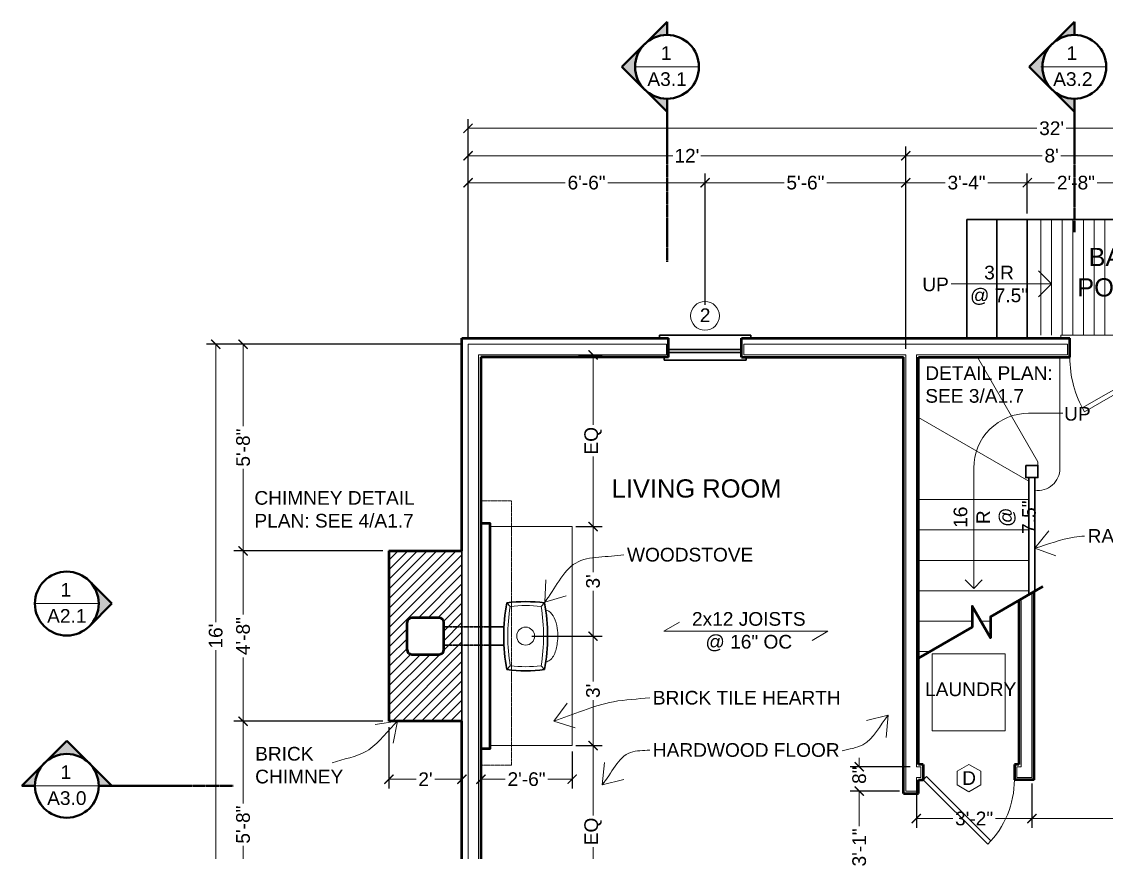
# Model space of a CAD drawing. Header units: inches. Extents: x -54 to 15382, y 469 to 41738.
# Drawn here: x 1689.2 to 2046, y 6602.2 to 6875.4 of the extents above; entities that cross this region are included whole.
import ezdxf

# ---------------------------------------------------------------- set-up
doc = ezdxf.new("R2010")
doc.units = ezdxf.units.IN
doc.header["$MEASUREMENT"] = 0
doc.linetypes.add('CENTER', pattern=[2, 1.25, -0.25, 0.25, -0.25])
doc.linetypes.add('DASHED2', pattern=[0.375, 0.25, -0.125])
doc.layers.get('0').update_dxf_attribs({"lineweight": 9})
for name, color, linetype, lineweight in [('1', 7, 'Continuous', 9), ('2', 7, 'Continuous', 18), ('3', 7, 'Continuous', 30), ('5', 7, 'Continuous', 50), ('A-DIMSx', 7, 'Continuous', 9), ('A-LINK', 7, 'Continuous', 40), ('A-SYMB', 7, 'Continuous', 18), ('A-TEXTx', 7, 'Continuous', 18)]:
    doc.layers.add(name, color=color, linetype=linetype, lineweight=lineweight)
doc.styles.get("Standard").update_dxf_attribs({"font": 'arial.ttf'})
doc.dimstyles.get("Standard").update_dxf_attribs({"dimtxt": 3, "dimasz": 2, "dimexe": 0.03125, "dimexo": 0.0625, "dimgap": 0.03125, "dimtad": 0, "dimtoh": 1, "dimdec": 4, "dimlfac": 0.99985, "dimzin": 0, "dimdsep": 46, "dimlunit": 4, "dimtxsty": 'Standard', "dimblk": 'ARCHTICK', "dimblk1": 'ARCHTICK', "dimblk2": 'ARCHTICK', "dimcen": 0.09, "dimclrt": 256, "dimadec": 0, "dimazin": 0, "dimtfac": 1, "dimtdec": 4, "dimtofl": 0, "dimtmove": 0, "dimatfit": 3, "dimfxl": 1, "dimtolj": 1, "dimtzin": 0, "dimarcsym": 0})

# ---------------------------------------------------------------- blocks, each defined once
blk = doc.blocks.new('window plan 24')
at = {"layer": '1'}
for p, q in [((181.69, 1833.26), (181.69, 1836.76)), ((207.19, 1833.26), (207.19, 1836.76))]:
    blk.add_line(p, q, dxfattribs=at)
at = {"layer": '3'}
for p, q in [((209.44, 1839.76), (179.44, 1839.76)), ((179.44, 1839.76), (179.44, 1838.76)), ((209.44, 1838.76), (209.44, 1839.76)), ((206.44, 1835.04), (182.44, 1835.04)), ((180.94, 1832.51), (180.94, 1831.51)), ((180.94, 1831.51), (207.94, 1831.51)), ((206.44, 1834.04), (182.44, 1834.04)), ((207.94, 1831.51), (207.94, 1832.51))]:
    blk.add_line(p, q, dxfattribs=at)
at = {"layer": '5'}
for p, q in [((182.44, 1832.51), (182.44, 1838.76)), ((206.44, 1832.51), (206.44, 1838.76))]:
    blk.add_line(p, q, dxfattribs=at)
blk = doc.blocks.new('door plan 36 thirdclosed')
at = {"layer": '1'}
for p, q in [((6155.96, 1261.81), (6155.96, 1265.31)), ((6193.46, 1261.81), (6193.46, 1265.31))]:
    blk.add_line(p, q, dxfattribs=at)
at = {"layer": '1', "lineweight": 5, "ltscale": 0.1}
for p, q in [((6191.96, 1262.36), (6160.78, 1244.36)), ((6192.71, 1261.06), (6161.53, 1243.06)), ((6191.96, 1262.36), (6192.71, 1261.06))]:
    blk.add_line(p, q, dxfattribs=at)
at = {"layer": '1'}
blk.add_arc((6192.71, 1261.06), 36, 180, 210, dxfattribs=at)
at = {"layer": '2'}
for p, q in [((6195.71, 1268.31), (6153.71, 1268.31)), ((6153.71, 1268.31), (6153.71, 1267.31)), ((6195.71, 1267.31), (6195.71, 1268.31))]:
    blk.add_line(p, q, dxfattribs=at)
at = {"layer": '5'}
for p, q in [((6156.71, 1261.06), (6156.71, 1267.31)), ((6192.71, 1261.06), (6192.71, 1267.31))]:
    blk.add_line(p, q, dxfattribs=at)
blk = doc.blocks.new('Woodstove Jotul F3 Plan')
at = {"layer": '1'}
for p, q in [((9529.12, 380.67), (9527.91, 381.81)), ((9548.71, 380.67), (9549.91, 381.81)), ((9527.91, 369.37), (9529.12, 370.51)), ((9548.71, 370.51), (9549.91, 369.37))]:
    blk.add_line(p, q, dxfattribs=at)
blk.add_circle((9538.93, 375.6), 2.95, dxfattribs=at)
blk.add_open_spline([(9530.36, 368.94), (9530.54, 368.5), (9530.94, 367.48), (9532.93, 365.95), (9535.66, 365.28), (9538.76, 364.94), (9541.78, 365.12), (9544.73, 365.95), (9546.98, 367.4), (9547.4, 368.61), (9547.52, 368.94)], degree=3, knots=[0, 0, 0, 0, 1.420534, 3.233125, 7.214587, 9.701964, 12.596585, 16.203253, 18.971369, 20.008624, 20.008624, 20.008624, 20.008624], dxfattribs=at)
at = {"layer": '2'}
for centre, radius, start, end in [((9577.95, 375.65), 49.08, 174.1354, 186.0181), ((9538.99, 323.22), 58.26, 80.396, 99.7565), ((9498.11, 375.59), 50.86, 354.2677, 5.7323), ((9538.91, 428.85), 59.16, 260.4828, 279.5306)]:
    blk.add_arc(centre, radius, start, end, dxfattribs=at)
at = {"layer": '3'}
for centre, radius, start, end in [((9538.91, 321.81), 61, 79.6111, 100.3889), ((9579.29, 375.59), 51.75, 173.0983, 186.9017), ((9498.15, 375.59), 52.13, 353.149, 6.851), ((9538.91, 429.37), 61, 259.6111, 280.3889)]:
    blk.add_arc(centre, radius, start, end, dxfattribs=at)
blk = doc.blocks.new('_ArchTick')
at = {"color": 0, "linetype": 'ByBlock', "lineweight": 0, "const_width": 0.15}
blk.add_lwpolyline([(-0.5, -0.5), (0.5, 0.5)], dxfattribs=at)
blk = doc.blocks.new('*D44')
at = {"layer": 'A-DIMSx', "color": 0, "lineweight": -2, "ltscale": 0.1}
for p, q in [((1836, 6777.28), (1836, 6825.4)), ((1914, 6782.28), (1914, 6825.4))]:
    blk.add_line(p, q, dxfattribs=at)
at = {"layer": 'A-DIMSx', "color": 0, "lineweight": 5, "ltscale": 0.1}
for p, q in [((1836, 6822.4), (1868.01, 6822.4)), ((1914, 6822.4), (1881.99, 6822.4))]:
    blk.add_line(p, q, dxfattribs=at)
at = {"layer": 'A-DIMSx', "color": 0, "lineweight": 5, "xscale": 3, "yscale": 3, "zscale": 3, "rotation": 180}
blk.add_blockref('_ArchTick', (1836, 6822.4), dxfattribs=at)
at = {"layer": 'A-DIMSx', "color": 0, "lineweight": 5, "xscale": 3, "yscale": 3, "zscale": 3}
blk.add_blockref('_ArchTick', (1914, 6822.4), dxfattribs=at)
at = {"layer": 'A-DIMSx', "ltscale": 0.25, "insert": (1875, 6822.4), "char_height": 4.5, "attachment_point": 5}
blk.add_mtext('\\A1;6\'-6"', dxfattribs=at)
blk = doc.blocks.new('*D45')
at = {"layer": 'A-DIMSx', "color": 0, "lineweight": -2, "ltscale": 0.1}
for p, q in [((1914, 6782.28), (1914, 6825.4)), ((1980, 6773.78), (1980, 6825.4))]:
    blk.add_line(p, q, dxfattribs=at)
at = {"layer": 'A-DIMSx', "color": 0, "lineweight": 5, "ltscale": 0.1}
for p, q in [((1914, 6822.4), (1940, 6822.4)), ((1980, 6822.4), (1954, 6822.4))]:
    blk.add_line(p, q, dxfattribs=at)
at = {"layer": 'A-DIMSx', "color": 0, "lineweight": 5, "xscale": 3, "yscale": 3, "zscale": 3, "rotation": 180}
blk.add_blockref('_ArchTick', (1914, 6822.4), dxfattribs=at)
at = {"layer": 'A-DIMSx', "color": 0, "lineweight": 5, "xscale": 3, "yscale": 3, "zscale": 3}
blk.add_blockref('_ArchTick', (1980, 6822.4), dxfattribs=at)
at = {"layer": 'A-DIMSx', "ltscale": 0.25, "insert": (1947, 6822.4), "char_height": 4.5, "attachment_point": 5}
blk.add_mtext('\\A1;5\'-6"', dxfattribs=at)
blk = doc.blocks.new('*D46')
at = {"layer": 'A-DIMSx', "color": 0, "lineweight": -2, "ltscale": 0.1}
for p, q in [((1980, 6773.78), (1980, 6825.4)), ((2020, 6812.27), (2020, 6825.4))]:
    blk.add_line(p, q, dxfattribs=at)
at = {"layer": 'A-DIMSx', "color": 0, "lineweight": 5, "ltscale": 0.1}
for p, q in [((1980, 6822.4), (1993.01, 6822.4)), ((2020, 6822.4), (2006.99, 6822.4))]:
    blk.add_line(p, q, dxfattribs=at)
at = {"layer": 'A-DIMSx', "color": 0, "lineweight": 5, "xscale": 3, "yscale": 3, "zscale": 3, "rotation": 180}
blk.add_blockref('_ArchTick', (1980, 6822.4), dxfattribs=at)
at = {"layer": 'A-DIMSx', "color": 0, "lineweight": 5, "xscale": 3, "yscale": 3, "zscale": 3}
blk.add_blockref('_ArchTick', (2020, 6822.4), dxfattribs=at)
at = {"layer": 'A-DIMSx', "ltscale": 0.25, "insert": (2000, 6822.4), "char_height": 4.5, "attachment_point": 5}
blk.add_mtext('\\A1;3\'-4"', dxfattribs=at)
blk = doc.blocks.new('*D47')
at = {"layer": 'A-DIMSx', "color": 0, "lineweight": -2, "ltscale": 0.1}
for p, q in [((2020, 6812.27), (2020, 6825.4)), ((2052, 6784.28), (2052, 6825.4))]:
    blk.add_line(p, q, dxfattribs=at)
at = {"layer": 'A-DIMSx', "color": 0, "lineweight": 5, "ltscale": 0.1}
for p, q in [((2020, 6822.4), (2028.97, 6822.4)), ((2052, 6822.4), (2043.03, 6822.4))]:
    blk.add_line(p, q, dxfattribs=at)
at = {"layer": 'A-DIMSx', "color": 0, "lineweight": 5, "xscale": 3, "yscale": 3, "zscale": 3, "rotation": 180}
blk.add_blockref('_ArchTick', (2020, 6822.4), dxfattribs=at)
at = {"layer": 'A-DIMSx', "color": 0, "lineweight": 5, "xscale": 3, "yscale": 3, "zscale": 3}
blk.add_blockref('_ArchTick', (2052, 6822.4), dxfattribs=at)
at = {"layer": 'A-DIMSx', "ltscale": 0.25, "insert": (2036, 6822.4), "char_height": 4.5, "attachment_point": 5}
blk.add_mtext('\\A1;2\'-8"', dxfattribs=at)
blk = doc.blocks.new('*D52')
at = {"layer": 'A-DIMSx', "color": 0, "lineweight": -2, "ltscale": 0.1}
for p, q in [((1836, 6777.28), (1836, 6843.28)), ((2220, 6777.28), (2220, 6843.28))]:
    blk.add_line(p, q, dxfattribs=at)
at = {"layer": 'A-DIMSx', "color": 0, "lineweight": 5, "ltscale": 0.1}
for p, q in [((1836, 6840.28), (2023.18, 6840.28)), ((2220, 6840.28), (2032.82, 6840.28))]:
    blk.add_line(p, q, dxfattribs=at)
at = {"layer": 'A-DIMSx', "color": 0, "lineweight": 5, "xscale": 3, "yscale": 3, "zscale": 3, "rotation": 180}
blk.add_blockref('_ArchTick', (1836, 6840.28), dxfattribs=at)
at = {"layer": 'A-DIMSx', "color": 0, "lineweight": 5, "xscale": 3, "yscale": 3, "zscale": 3}
blk.add_blockref('_ArchTick', (2220, 6840.28), dxfattribs=at)
at = {"layer": 'A-DIMSx', "ltscale": 0.25, "insert": (2028, 6840.28), "char_height": 4.5, "attachment_point": 5}
blk.add_mtext("\\A1;32'", dxfattribs=at)
blk = doc.blocks.new('*D53')
at = {"layer": 'A-DIMSx', "color": 0, "lineweight": -2, "ltscale": 0.1}
for p, q in [((1836, 6771.27), (1836, 6834.27)), ((1980, 6767.77), (1980, 6834.27))]:
    blk.add_line(p, q, dxfattribs=at)
at = {"layer": 'A-DIMSx', "color": 0, "lineweight": 5, "ltscale": 0.1}
for p, q in [((1836, 6831.27), (1903.39, 6831.27)), ((1980, 6831.27), (1912.61, 6831.27))]:
    blk.add_line(p, q, dxfattribs=at)
at = {"layer": 'A-DIMSx', "color": 0, "lineweight": 5, "xscale": 3, "yscale": 3, "zscale": 3, "rotation": 180}
blk.add_blockref('_ArchTick', (1836, 6831.27), dxfattribs=at)
at = {"layer": 'A-DIMSx', "color": 0, "lineweight": 5, "xscale": 3, "yscale": 3, "zscale": 3}
blk.add_blockref('_ArchTick', (1980, 6831.27), dxfattribs=at)
at = {"layer": 'A-DIMSx', "ltscale": 0.25, "insert": (1908, 6831.27), "char_height": 4.5, "attachment_point": 5}
blk.add_mtext("\\A1;12'", dxfattribs=at)
blk = doc.blocks.new('*D56')
at = {"layer": 'A-DIMSx', "color": 0, "lineweight": -2, "ltscale": 0.1}
for p, q in [((1834, 6769.27), (1759.01, 6769.27)), ((1808, 6701.27), (1759.01, 6701.27))]:
    blk.add_line(p, q, dxfattribs=at)
at = {"layer": 'A-DIMSx', "color": 0, "lineweight": 5, "ltscale": 0.1}
for p, q in [((1762.01, 6769.27), (1762.01, 6742.27)), ((1762.01, 6701.27), (1762.01, 6728.28))]:
    blk.add_line(p, q, dxfattribs=at)
at = {"layer": 'A-DIMSx', "color": 0, "lineweight": 5, "xscale": 3, "yscale": 3, "zscale": 3}
for p, rotation in [((1762.01, 6769.27), 90), ((1762.01, 6701.27), 270)]:
    blk.add_blockref('_ArchTick', p, dxfattribs=dict(at, rotation=rotation))
at = {"layer": 'A-DIMSx', "ltscale": 0.25, "insert": (1762.01, 6735.27), "char_height": 4.5, "attachment_point": 5, "rotation": 90}
blk.add_mtext('\\A1;5\'-8"', dxfattribs=at)
blk = doc.blocks.new('*D57')
at = {"layer": 'A-DIMSx', "color": 0, "lineweight": -2, "ltscale": 0.1}
for p, q in [((1808, 6701.27), (1759, 6701.27)), ((1808, 6645.27), (1759, 6645.27))]:
    blk.add_line(p, q, dxfattribs=at)
at = {"layer": 'A-DIMSx', "color": 0, "lineweight": 5, "ltscale": 0.1}
for p, q in [((1762, 6701.27), (1762, 6680.35)), ((1762, 6645.27), (1762, 6666.2))]:
    blk.add_line(p, q, dxfattribs=at)
at = {"layer": 'A-DIMSx', "color": 0, "lineweight": 5, "xscale": 3, "yscale": 3, "zscale": 3}
for p, rotation in [((1762, 6701.27), 90), ((1762, 6645.27), 270)]:
    blk.add_blockref('_ArchTick', p, dxfattribs=dict(at, rotation=rotation))
at = {"layer": 'A-DIMSx', "ltscale": 0.25, "insert": (1762, 6673.27), "char_height": 4.5, "attachment_point": 5, "rotation": 90}
blk.add_mtext('\\A1;4\'-8"', dxfattribs=at)
blk = doc.blocks.new('*D58')
at = {"layer": 'A-DIMSx', "color": 0, "lineweight": -2, "ltscale": 0.1}
for p, q in [((1808, 6645.27), (1759, 6645.27)), ((1834, 6577.27), (1759, 6577.27))]:
    blk.add_line(p, q, dxfattribs=at)
at = {"layer": 'A-DIMSx', "color": 0, "lineweight": 5, "ltscale": 0.1}
for p, q in [((1762, 6645.27), (1762, 6618.27)), ((1762, 6577.27), (1762, 6604.28))]:
    blk.add_line(p, q, dxfattribs=at)
at = {"layer": 'A-DIMSx', "color": 0, "lineweight": 5, "xscale": 3, "yscale": 3, "zscale": 3}
for p, rotation in [((1762, 6645.27), 90), ((1762, 6577.27), 270)]:
    blk.add_blockref('_ArchTick', p, dxfattribs=dict(at, rotation=rotation))
at = {"layer": 'A-DIMSx', "ltscale": 0.25, "insert": (1762, 6611.27), "char_height": 4.5, "attachment_point": 5, "rotation": 90}
blk.add_mtext('\\A1;5\'-8"', dxfattribs=at)
blk = doc.blocks.new('*D59')
at = {"layer": 'A-DIMSx', "color": 0, "lineweight": -2, "ltscale": 0.1}
for p, q in [((1834, 6769.27), (1750, 6769.27)), ((1834, 6577.27), (1750, 6577.27))]:
    blk.add_line(p, q, dxfattribs=at)
at = {"layer": 'A-DIMSx', "color": 0, "lineweight": 5, "ltscale": 0.1}
for p, q in [((1753, 6769.27), (1753, 6677.88)), ((1753, 6577.27), (1753, 6668.67))]:
    blk.add_line(p, q, dxfattribs=at)
at = {"layer": 'A-DIMSx', "color": 0, "lineweight": 5, "xscale": 3, "yscale": 3, "zscale": 3}
for p, rotation in [((1753, 6769.27), 90), ((1753, 6577.27), 270)]:
    blk.add_blockref('_ArchTick', p, dxfattribs=dict(at, rotation=rotation))
at = {"layer": 'A-DIMSx', "ltscale": 0.25, "insert": (1753, 6673.27), "char_height": 4.5, "attachment_point": 5, "rotation": 90}
blk.add_mtext("\\A1;16'", dxfattribs=at)
blk = doc.blocks.new('*D77')
at = {"layer": 'A-DIMSx', "color": 0, "lineweight": -2, "ltscale": 0.1}
for p, q in [((1983.5, 6623.27), (1983.5, 6610.26)), ((2021.5, 6624.77), (2021.5, 6610.26))]:
    blk.add_line(p, q, dxfattribs=at)
at = {"layer": 'A-DIMSx', "color": 0, "lineweight": 5, "ltscale": 0.1}
for p, q in [((1983.5, 6613.26), (1995.51, 6613.26)), ((2021.5, 6613.26), (2009.49, 6613.26))]:
    blk.add_line(p, q, dxfattribs=at)
at = {"layer": 'A-DIMSx', "color": 0, "lineweight": 5, "xscale": 3, "yscale": 3, "zscale": 3, "rotation": 180}
blk.add_blockref('_ArchTick', (1983.5, 6613.26), dxfattribs=at)
at = {"layer": 'A-DIMSx', "color": 0, "lineweight": 5, "xscale": 3, "yscale": 3, "zscale": 3}
blk.add_blockref('_ArchTick', (2021.5, 6613.26), dxfattribs=at)
at = {"layer": 'A-DIMSx', "ltscale": 0.25, "insert": (2002.5, 6613.26), "char_height": 4.5, "attachment_point": 5}
blk.add_mtext('\\A1;3\'-2"', dxfattribs=at)
blk = doc.blocks.new('*D78')
at = {"layer": 'A-DIMSx', "color": 0, "lineweight": -2, "ltscale": 0.1}
for p, q in [((2021.5, 6624.77), (2021.5, 6610.26)), ((2072.5, 6623.02), (2072.5, 6610.26))]:
    blk.add_line(p, q, dxfattribs=at)
at = {"layer": 'A-DIMSx', "color": 0, "lineweight": 5, "ltscale": 0.1}
for p, q in [((2021.5, 6613.26), (2051.86, 6613.26)), ((2072.5, 6613.26), (2066, 6613.26))]:
    blk.add_line(p, q, dxfattribs=at)
at = {"layer": 'A-DIMSx', "color": 0, "lineweight": 5, "xscale": 3, "yscale": 3, "zscale": 3, "rotation": 180}
blk.add_blockref('_ArchTick', (2021.5, 6613.26), dxfattribs=at)
at = {"layer": 'A-DIMSx', "color": 0, "lineweight": 5, "xscale": 3, "yscale": 3, "zscale": 3}
blk.add_blockref('_ArchTick', (2072.5, 6613.26), dxfattribs=at)
at = {"layer": 'A-DIMSx', "ltscale": 0.25, "insert": (2058.93, 6613.26), "char_height": 4.5, "attachment_point": 5}
blk.add_mtext('\\A1;4\'-3"', dxfattribs=at)
blk = doc.blocks.new('Section Callout')
at = {"layer": 'A-LINK', "ltscale": 0.1}
h = blk.add_hatch(color=256, dxfattribs=at)
h.paths.add_polyline_path([(1891.06, 7392.5), (1883.64, 7385.08), (1891.06, 7377.65, -0.198912), (1887.98, 7385.08, -0.198912)])
h.paths.add_polyline_path([(1898.48, 7399.92), (1891.06, 7392.5, -0.198912), (1898.48, 7395.58)])
h.paths.add_polyline_path([(1891.06, 7377.65), (1898.48, 7370.23), (1898.48, 7374.58, -0.198912)])
for p, q in [((1883.64, 7385.08), (1898.48, 7399.92)), ((1898.48, 7399.92), (1898.48, 7395.58)), ((1883.64, 7385.08), (1898.48, 7370.23)), ((1898.48, 7374.58), (1898.48, 7370.23)), ((1898.48, 7370.23), (1898.48, 7355.49))]:
    blk.add_line(p, q, dxfattribs=at)
blk.add_circle((1898.48, 7385.08), 10.5, dxfattribs=at)
blk = doc.blocks.new('Elevation Callout - 1')
at = {"layer": 'A-LINK', "ltscale": 0.1}
blk.add_hatch(color=256, dxfattribs=at).paths.add_polyline_path([(2031.59, 7377.65), (2039.01, 7370.23), (2046.43, 7377.65, -0.198912), (2039.01, 7374.58, -0.198912)])
for q in [(2031.59, 7377.65), (2046.43, 7377.65)]:
    blk.add_line((2039.01, 7370.23), q, dxfattribs=at)
blk.add_circle((2039.01, 7385.08), 10.5, dxfattribs=at)
blk = doc.blocks.new('*D133')
at = {"layer": 'A-DIMSx', "color": 0, "lineweight": -2, "ltscale": 0.1}
for p, q in [((1980, 6767.84), (1980, 6834.27)), ((2076, 6767.77), (2076, 6834.27))]:
    blk.add_line(p, q, dxfattribs=at)
at = {"layer": 'A-DIMSx', "color": 0, "lineweight": 5, "ltscale": 0.1}
for p, q in [((1980, 6831.27), (2024.94, 6831.27)), ((2076, 6831.27), (2031.06, 6831.27))]:
    blk.add_line(p, q, dxfattribs=at)
at = {"layer": 'A-DIMSx', "color": 0, "lineweight": 5, "xscale": 3, "yscale": 3, "zscale": 3, "rotation": 180}
blk.add_blockref('_ArchTick', (1980, 6831.27), dxfattribs=at)
at = {"layer": 'A-DIMSx', "color": 0, "lineweight": 5, "xscale": 3, "yscale": 3, "zscale": 3}
blk.add_blockref('_ArchTick', (2076, 6831.27), dxfattribs=at)
at = {"layer": 'A-DIMSx', "ltscale": 0.25, "insert": (2028, 6831.27), "char_height": 4.5, "attachment_point": 5}
blk.add_mtext("\\A1;8'", dxfattribs=at)
blk = doc.blocks.new('door plan 30')
at = {"layer": '1'}
for p, q in [((362.69, 1685.01), (359.19, 1685.01)), ((363.44, 1684.26), (362.38, 1683.2)), ((363.44, 1684.26), (384.65, 1663.05)), ((362.38, 1683.2), (383.57, 1662.01)), ((362.69, 1653.51), (359.19, 1653.51))]:
    blk.add_line(p, q, dxfattribs=at)
blk.add_arc((363.44, 1684.26), 30, 270, 315, dxfattribs=at)
at = {"layer": '5'}
for p, q in [((358.44, 1684.26), (363.44, 1684.26)), ((358.44, 1654.26), (363.44, 1654.26))]:
    blk.add_line(p, q, dxfattribs=at)
blk = doc.blocks.new('*D160')
at = {"layer": 'A-DIMSx', "color": 0, "lineweight": -2, "ltscale": 0.1}
for p, q in [((1978, 6622.27), (1961.71, 6622.27)), ((1978, 6585.27), (1961.71, 6585.27))]:
    blk.add_line(p, q, dxfattribs=at)
at = {"layer": 'A-DIMSx', "color": 0, "lineweight": 5, "ltscale": 0.1}
for p, q in [((1964.71, 6622.27), (1964.71, 6610.77)), ((1964.71, 6585.27), (1964.71, 6596.78))]:
    blk.add_line(p, q, dxfattribs=at)
at = {"layer": 'A-DIMSx', "color": 0, "lineweight": 5, "xscale": 3, "yscale": 3, "zscale": 3}
for p, rotation in [((1964.71, 6622.27), 90), ((1964.71, 6585.27), 270)]:
    blk.add_blockref('_ArchTick', p, dxfattribs=dict(at, rotation=rotation))
at = {"layer": 'A-DIMSx', "ltscale": 0.25, "insert": (1964.71, 6603.77), "char_height": 4.5, "attachment_point": 5, "rotation": 90}
blk.add_mtext('\\A1;3\'-1"', dxfattribs=at)
blk = doc.blocks.new('*D161')
at = {"layer": 'A-DIMSx', "color": 0, "lineweight": -2, "ltscale": 0.1}
for p, q in [((1981.5, 6630.27), (1961.71, 6630.27)), ((1978, 6622.27), (1961.71, 6622.27))]:
    blk.add_line(p, q, dxfattribs=at)
at = {"layer": 'A-DIMSx', "color": 0, "lineweight": 5, "ltscale": 0.1}
for p, q in [((1964.71, 6630.27), (1964.71, 6633.27)), ((1964.71, 6622.27), (1964.71, 6619.27))]:
    blk.add_line(p, q, dxfattribs=at)
at = {"layer": 'A-DIMSx', "color": 0, "lineweight": 5, "xscale": 3, "yscale": 3, "zscale": 3}
for p, rotation in [((1964.71, 6630.27), 270), ((1964.71, 6622.27), 90)]:
    blk.add_blockref('_ArchTick', p, dxfattribs=dict(at, rotation=rotation))
at = {"layer": 'A-DIMSx', "ltscale": 0.25, "insert": (1964.71, 6627.52), "char_height": 4.5, "attachment_point": 5, "rotation": 90}
blk.add_mtext('\\A1;8"', dxfattribs=at)
blk = doc.blocks.new('*D180')
at = {"layer": 'A-DIMSx', "color": 0, "lineweight": -2, "ltscale": 0.1}
for p, q in [((1872.25, 6637.27), (1880.13, 6637.27)), ((1866.25, 6580.77), (1880.13, 6580.77))]:
    blk.add_line(p, q, dxfattribs=at)
at = {"layer": 'A-DIMSx', "color": 0, "lineweight": 5, "ltscale": 0.1}
for p, q in [((1877.13, 6637.27), (1877.13, 6614.22)), ((1877.13, 6580.77), (1877.13, 6603.83))]:
    blk.add_line(p, q, dxfattribs=at)
at = {"layer": 'A-DIMSx', "color": 0, "lineweight": 5, "xscale": 3, "yscale": 3, "zscale": 3}
for p, rotation in [((1877.13, 6637.27), 90), ((1877.13, 6580.77), 270)]:
    blk.add_blockref('_ArchTick', p, dxfattribs=dict(at, rotation=rotation))
at = {"layer": 'A-DIMSx', "ltscale": 0.25, "insert": (1877.13, 6609.02), "char_height": 4.5, "attachment_point": 5, "rotation": 90}
blk.add_mtext('\\A1;EQ', dxfattribs=at)
blk = doc.blocks.new('*D181')
at = {"layer": 'A-DIMSx', "color": 0, "lineweight": -2, "ltscale": 0.1}
for p, q in [((1872.37, 6765.77), (1880.13, 6765.77)), ((1872.25, 6709.27), (1880.13, 6709.27))]:
    blk.add_line(p, q, dxfattribs=at)
at = {"layer": 'A-DIMSx', "color": 0, "lineweight": 5, "ltscale": 0.1}
for p, q in [((1877.13, 6765.77), (1877.13, 6742.72)), ((1877.13, 6709.27), (1877.13, 6732.33))]:
    blk.add_line(p, q, dxfattribs=at)
at = {"layer": 'A-DIMSx', "color": 0, "lineweight": 5, "xscale": 3, "yscale": 3, "zscale": 3}
for p, rotation in [((1877.13, 6765.77), 90), ((1877.13, 6709.27), 270)]:
    blk.add_blockref('_ArchTick', p, dxfattribs=dict(at, rotation=rotation))
at = {"layer": 'A-DIMSx', "ltscale": 0.25, "insert": (1877.13, 6737.52), "char_height": 4.5, "attachment_point": 5, "rotation": 90}
blk.add_mtext('\\A1;EQ', dxfattribs=at)
blk = doc.blocks.new('*D189')
at = {"layer": 'A-DIMSx', "color": 0, "lineweight": -2, "ltscale": 0.1}
for p, q in [((1810, 6643.27), (1810, 6623.2)), ((1834, 6638.79), (1834, 6623.2))]:
    blk.add_line(p, q, dxfattribs=at)
at = {"layer": 'A-DIMSx', "color": 0, "lineweight": 5, "ltscale": 0.1}
for p, q in [((1810, 6626.2), (1818.89, 6626.2)), ((1834, 6626.2), (1825.11, 6626.2))]:
    blk.add_line(p, q, dxfattribs=at)
at = {"layer": 'A-DIMSx', "color": 0, "lineweight": 5, "xscale": 3, "yscale": 3, "zscale": 3, "rotation": 180}
blk.add_blockref('_ArchTick', (1810, 6626.2), dxfattribs=at)
at = {"layer": 'A-DIMSx', "color": 0, "lineweight": 5, "xscale": 3, "yscale": 3, "zscale": 3}
blk.add_blockref('_ArchTick', (1834, 6626.2), dxfattribs=at)
at = {"layer": 'A-DIMSx', "ltscale": 0.25, "insert": (1822, 6626.2), "char_height": 4.5, "attachment_point": 5}
blk.add_mtext("\\A1;2'", dxfattribs=at)
blk = doc.blocks.new('*D381')
at = {"layer": 'A-DIMSx', "color": 0, "lineweight": -2, "ltscale": 0.1}
for p, q in [((1840.25, 6638.77), (1840.25, 6623.2)), ((1870.25, 6635.27), (1870.25, 6623.2))]:
    blk.add_line(p, q, dxfattribs=at)
at = {"layer": 'A-DIMSx', "color": 0, "lineweight": 5, "ltscale": 0.1}
for p, q in [((1840.25, 6626.2), (1848.22, 6626.2)), ((1870.25, 6626.2), (1862.28, 6626.2))]:
    blk.add_line(p, q, dxfattribs=at)
at = {"layer": 'A-DIMSx', "color": 0, "lineweight": 5, "xscale": 3, "yscale": 3, "zscale": 3, "rotation": 180}
blk.add_blockref('_ArchTick', (1840.25, 6626.2), dxfattribs=at)
at = {"layer": 'A-DIMSx', "color": 0, "lineweight": 5, "xscale": 3, "yscale": 3, "zscale": 3}
blk.add_blockref('_ArchTick', (1870.25, 6626.2), dxfattribs=at)
at = {"layer": 'A-DIMSx', "ltscale": 0.25, "insert": (1855.25, 6626.2), "char_height": 4.5, "attachment_point": 5}
blk.add_mtext('\\A1;2\'-6"', dxfattribs=at)
blk = doc.blocks.new('*D494')
at = {"layer": 'A-DIMSx', "color": 0, "lineweight": -2, "ltscale": 0.1}
for p, q in [((1856.96, 6673.27), (1880.13, 6673.27)), ((1871.52, 6637.27), (1880.13, 6637.27))]:
    blk.add_line(p, q, dxfattribs=at)
at = {"layer": 'A-DIMSx', "color": 0, "lineweight": 5, "ltscale": 0.1}
for p, q in [((1877.13, 6673.27), (1877.13, 6658.34)), ((1877.13, 6637.27), (1877.13, 6652.21))]:
    blk.add_line(p, q, dxfattribs=at)
at = {"layer": 'A-DIMSx', "color": 0, "lineweight": 5, "xscale": 3, "yscale": 3, "zscale": 3}
for p, rotation in [((1877.13, 6673.27), 90), ((1877.13, 6637.27), 270)]:
    blk.add_blockref('_ArchTick', p, dxfattribs=dict(at, rotation=rotation))
at = {"layer": 'A-DIMSx', "ltscale": 0.25, "insert": (1877.13, 6655.27), "char_height": 4.5, "attachment_point": 5, "rotation": 90}
blk.add_mtext("\\A1;3'", dxfattribs=at)
blk = doc.blocks.new('*D495')
at = {"layer": 'A-DIMSx', "color": 0, "lineweight": -2, "ltscale": 0.1}
for p, q in [((1871.52, 6709.27), (1880.13, 6709.27)), ((1856.96, 6673.27), (1880.13, 6673.27))]:
    blk.add_line(p, q, dxfattribs=at)
at = {"layer": 'A-DIMSx', "color": 0, "lineweight": 5, "ltscale": 0.1}
for p, q in [((1877.13, 6709.27), (1877.13, 6694.34)), ((1877.13, 6673.27), (1877.13, 6688.21))]:
    blk.add_line(p, q, dxfattribs=at)
at = {"layer": 'A-DIMSx', "color": 0, "lineweight": 5, "xscale": 3, "yscale": 3, "zscale": 3}
for p, rotation in [((1877.13, 6709.27), 90), ((1877.13, 6673.27), 270)]:
    blk.add_blockref('_ArchTick', p, dxfattribs=dict(at, rotation=rotation))
at = {"layer": 'A-DIMSx', "ltscale": 0.25, "insert": (1877.13, 6691.27), "char_height": 4.5, "attachment_point": 5, "rotation": 90}
blk.add_mtext("\\A1;3'", dxfattribs=at)

msp = doc.modelspace()

# ---------------------------------------------------------------- hatches: boundary and pattern name
at = {"layer": '1', "ltscale": 0.25}
h = msp.add_hatch(dxfattribs=at)
h.set_pattern_fill('ANSI31', color=256, scale=18, style=0)
h.set_pattern_definition([(45, (12, 0), (-1.59099026, 1.59099026), [])])
h.paths.add_polyline_path([(1834.0000785, 6676.2747155), (1834.0000785, 6701.2747155), (1810.0000785, 6701.2747155), (1810.0000785, 6645.2747155), (1834.0000785, 6645.2747155), (1834.0000785, 6670.2747155), (1828.0000785, 6670.2747155), (1828.0000785, 6668.7747155, -0.4142135624), (1826.5000785, 6667.2747155), (1817.5000785, 6667.2747155, -0.4142135624), (1816.0000785, 6668.7747155), (1816.0000785, 6677.7747155, -0.4142135624), (1817.5000785, 6679.2747155), (1826.5000785, 6679.2747155, -0.4142135624), (1828.0000785, 6677.7747155), (1828.0000785, 6676.2747155)])
h.paths.add_polyline_path([(1834.0000785, 6670.2747155), (1834.0000785, 6676.2747155), (1828.0000785, 6676.2747155), (1828.0000785, 6670.2747155)], flags=16)

# ---------------------------------------------------------------- linework, layer by layer
at = {"layer": '1'}
for p, q in [((2024.5000785, 6810.2747155), (2024.5000785, 6772.2747155)), ((2028.0000785, 6810.2747155), (2028.0000785, 6772.2747155)), ((2031.5000785, 6810.2747155), (2031.5000785, 6772.2747155)), ((2035.0000785, 6810.2747155), (2035.0000785, 6772.2747155)), ((2038.5000785, 6810.2747155), (2038.5000785, 6772.2747155)), ((2042.0000785, 6810.2747155), (2042.0000785, 6772.2747155)), ((2045.5000785, 6810.2747155), (2045.5000785, 6772.2747155)), ((1836.0000785, 6577.2747155), (1836.0000785, 6769.2747155)), ((1836.0000785, 6769.2747155), (1901.2496051, 6769.2747155)), ((1926.7496051, 6769.2747155), (2033.2500785, 6769.2747155)), ((1901.2496051, 6765.7747155), (1839.5000785, 6765.7747155)), ((1839.5000785, 6580.7747155), (1839.5000785, 6765.7747155)), ((1980.0000785, 6765.7747155), (1926.7496051, 6765.7747155)), ((1980.0000785, 6622.2747155), (1980.0000785, 6765.7747155)), ((2033.2500785, 6765.7747155), (1983.5000785, 6765.7747155)), ((1983.5000785, 6765.7747155), (1983.5000785, 6630.2747155)), ((2021.5000785, 6626.7747155), (2021.5000785, 6687.4993885)), ((2018.0000785, 6685.4786625), (2018.0000785, 6630.2747155)), ((1985.0000785, 6630.2747155), (1983.5000785, 6630.2747155)), ((2016.5000785, 6630.2747155), (2018.0000785, 6630.2747155)), ((1983.5000785, 6626.7747155), (1985.0000785, 6626.7747155)), ((1983.5000785, 6626.7747155), (1983.5000785, 6622.2747155)), ((2021.5000785, 6626.7747155), (2016.5000785, 6626.7747155)), ((1980.0000785, 6622.2747155), (1983.5000785, 6622.2747155))]:
    msp.add_line(p, q, dxfattribs=at)
at = {"layer": '1', "linetype": 'DASHED2', "ltscale": 0.2, "flags": 128}
msp.add_lwpolyline([(1840.2500785, 6717.7744462), (1850.2498092, 6717.7744462), (1850.2498092, 6630.7749848), (1840.2500785, 6630.7749848)], dxfattribs=at)
at = {"layer": '1', "ltscale": 0.25}
msp.add_lwpolyline([(1988.6681922, 6642.1715095), (1988.6681922, 6667.4215095), (2012.6681922, 6667.4215095), (2012.6681922, 6642.1715095), (1988.6681922, 6642.1715095)], dxfattribs=at)
at = {"layer": '2', "ltscale": 0.1}
for p, q in [((1890.9849509, 6860.5008975), (1911.9849509, 6860.5008975)), ((2024.4799967, 6860.5008975), (2045.4799968, 6860.5008975)), ((1870.2500785, 6637.2747155), (1870.2500785, 6709.2747155)), ((1693.5000784, 6683.9696035), (1714.5000785, 6683.9696035)), ((1693.5107043, 6624.0247155), (1714.5107044, 6624.0247155))]:
    msp.add_line(p, q, dxfattribs=at)
at = {"layer": '2'}
for p, q in [((2023.5000785, 6730.5891038), (2003.6186688, 6765.0247155)), ((2030.7427192, 6728.436787), (2030.7427192, 6765.0247155)), ((2020.5000785, 6724.1941463), (1984.2500785, 6745.1230935)), ((2023.5000785, 6729.436787), (2023.5000785, 6730.5891038)), ((2020.5000785, 6718.1941463), (1984.2500785, 6718.1941463)), ((1843.2500785, 6709.2747155), (1870.2500785, 6709.2747155)), ((2020.5000785, 6708.1941463), (1984.2500785, 6708.1941463)), ((2020.5000785, 6698.1941463), (1984.2500785, 6698.1941463)), ((1984.2500785, 6688.1941463), (2020.5000785, 6688.1941463)), ((1984.2500785, 6678.1941463), (2001.8912761, 6678.1941463)), ((2004.7273928, 6678.1941463), (2007.8912761, 6678.1941463)), ((1984.2500785, 6668.1941463), (1988.0624181, 6668.1941463)), ((1843.2500785, 6637.2747155), (1870.2500785, 6637.2747155))]:
    msp.add_line(p, q, dxfattribs=at)
at = {"layer": '2', "ltscale": 0.25}
msp.add_lwpolyline([(1905.6251582, 6677.8647889), (1900.4290058, 6674.8647889), (1954.4290058, 6674.8647889), (1949.2328533, 6671.8647889)], dxfattribs=at)
at = {"layer": '2'}
msp.add_arc((2023.5000785, 6728.436787), 7.2426407, 262.063750486, 0, dxfattribs=at)
at = {"layer": '3'}
for p, q in [((2000.1250785, 6810.2747155), (2019.3750785, 6810.2747155)), ((2000.1250785, 6771.2747155), (2000.1250785, 6810.2747155)), ((2010.0000785, 6771.2747155), (2010.0000785, 6810.2747155)), ((2020.0000785, 6771.2747155), (2020.0000785, 6810.2747155)), ((2020.5000785, 6725.436787), (2020.5000785, 6687.1187685)), ((2022.5000785, 6725.436787), (2022.5000785, 6688.273469)), ((1834.0000785, 6645.2747155), (1834.0000785, 6701.2747155))]:
    msp.add_line(p, q, dxfattribs=at)
at = {"layer": '3', "ltscale": 0.25}
for p, q in [((2019.3750785, 6810.2747155), (2081.1250785, 6810.2747155)), ((1843.2500785, 6676.2747155), (1847.8989704, 6676.2747155)), ((1843.2500785, 6670.2747155), (1848.0384165, 6670.2747155))]:
    msp.add_line(p, q, dxfattribs=at)
at = {"layer": '3', "linetype": 'DASHED2', "ltscale": 0.25}
for p, q in [((1843.2500785, 6676.2747155), (1828.0000785, 6676.2747155)), ((1843.2500785, 6670.2747155), (1828.0000785, 6670.2747155))]:
    msp.add_line(p, q, dxfattribs=at)
at = {"layer": '3', "ltscale": 0.25}
msp.add_lwpolyline([(2019.5000785, 6729.436787), (2019.5000785, 6725.436787), (2023.5000785, 6725.436787), (2023.5000785, 6729.436787), (2019.5000785, 6729.436787)], dxfattribs=at)
at = {"layer": '5'}
for p, q in [((1834.0000785, 6771.2747155), (1901.9996051, 6771.2747155)), ((1834.0000785, 6701.2747155), (1834.0000785, 6771.2747155)), ((1925.9996051, 6771.2747155), (2034.0000785, 6771.2747155)), ((1840.2500785, 6765.0247155), (1840.2500785, 6581.5247155)), ((1901.9996051, 6765.0247155), (1840.2500785, 6765.0247155)), ((1925.9996051, 6765.0247155), (1979.2500785, 6765.0247155)), ((1979.2500785, 6621.5247155), (1979.2500785, 6765.0247155)), ((1984.2500785, 6765.0247155), (2034.0000785, 6765.0247155)), ((1984.2500785, 6631.0247155), (1984.2500785, 6765.0247155)), ((1810.0000785, 6701.2747155), (1834.0000785, 6701.2747155)), ((1810.0000785, 6701.2747155), (1810.0000785, 6645.2747155)), ((2022.2500785, 6626.0247155), (2022.2500785, 6687.9324012)), ((2017.2500785, 6685.0456498), (2017.2500785, 6631.0247155)), ((1816.0000785, 6668.7747155), (1816.0000785, 6677.7747155)), ((1826.5000785, 6679.2747155), (1817.5000785, 6679.2747155)), ((1828.0000785, 6668.7747155), (1828.0000785, 6677.7747155)), ((1817.5000785, 6667.2747155), (1826.5000785, 6667.2747155)), ((1834.0000785, 6645.2747155), (1810.0000785, 6645.2747155)), ((1834.0000785, 6575.2747155), (1834.0000785, 6645.2747155)), ((1985.7500785, 6631.0247155), (1984.2500785, 6631.0247155)), ((2017.2500785, 6631.0247155), (2015.7500785, 6631.0247155)), ((1984.2500785, 6621.5247155), (1984.2500785, 6626.0247155)), ((1984.2500785, 6626.0247155), (1985.7500785, 6626.0247155)), ((2022.2500785, 6626.0247155), (2015.7500785, 6626.0247155)), ((1979.2500785, 6621.5247155), (1984.2500785, 6621.5247155))]:
    msp.add_line(p, q, dxfattribs=at)
at = {"layer": '5', "ltscale": 0.25}
msp.add_lwpolyline([(1840.3115945, 6636.2747155), (1843.2500785, 6636.2747155), (1843.2500785, 6710.2747155), (1840.2500785, 6710.2747155)], dxfattribs=at)
at = {"layer": '5', "flags": 128}
msp.add_lwpolyline([(2025.0798665, 6689.5661801), (2007.8912761, 6679.6423428), (2007.8912761, 6672.7141395), (2001.8912761, 6683.1064444), (2001.8912761, 6676.1782411), (1984.2500785, 6665.9930909)], dxfattribs=at)
at = {"layer": '5'}
for centre, start, end in [((1817.5000785, 6677.7747155), 90, 180), ((1826.5000785, 6677.7747155), 0, 90), ((1817.5000785, 6668.7747155), 180, 270), ((1826.5000785, 6668.7747155), 270, 0)]:
    msp.add_arc(centre, 1.5, start, end, dxfattribs=at)
at = {"layer": 'A-LINK', "linetype": 'CENTER', "ltscale": 0.15}
for p, q in [((1901.4849509, 6796.3626708), (1901.4849509, 6847.7729754)), ((2035.4799968, 6806.1072903), (2035.4799968, 6847.7729754)), ((1716.7386264, 6624.0247155), (1758.7205219, 6624.0247155))]:
    msp.add_line(p, q, dxfattribs=at)
at = {"layer": 'A-SYMB', "ltscale": 0.1}
msp.add_lwpolyline([(1996.9061438, 6624.3233808), (2000.8032581, 6622.0733808), (2004.7003724, 6624.3233808), (2004.7003724, 6628.8233808), (2000.8032581, 6631.0733808), (1996.9061438, 6628.8233808)], close=True, dxfattribs=at)
at = {"layer": 'A-SYMB', "ltscale": 0.25}
msp.add_circle((1913.9557408, 6778.5914797), 4.729898, dxfattribs=at)
at = {"layer": 'A-TEXTx', "ltscale": 0.25}
msp.add_lwpolyline([(1994.9287502, 6789.1351823), (2027.9165624, 6789.1351823), (2023.6739217, 6784.8925417), (2027.9165624, 6789.1351823), (2023.6739217, 6793.377823)], dxfattribs=at)
msp.add_lwpolyline([(1999.5466513, 6691.8081415), (2002.3750785, 6688.9797143), (2005.2035056, 6691.8081415), (2002.3750785, 6688.9797143), (2002.3750785, 6728.5617862, -0.4142135624), (2020.3750785, 6746.5617862), (2031.6462277, 6746.5617862)], format="xyb", dxfattribs=at)

# ---------------------------------------------------------------- block references
at = {"ltscale": 0.1}
for p in [(3, -524.5746862), (136.9950459, -524.5746862)]:
    msp.add_blockref('Section Callout', p, dxfattribs=at)
at = {"color": 3}
msp.add_blockref('window plan 24', (1719.5610265, 4932.5151403), dxfattribs=at)
at = {"ltscale": 0.1, "rotation": 90}
msp.add_blockref('Elevation Callout - 1', (9089.0756621, 4644.9595724), dxfattribs=at)
at = {"ltscale": 0.1, "xscale": -1, "rotation": 89.99999999999984}
msp.add_blockref('Section Callout', (9089.0862881, 8522.5096664), dxfattribs=at)
at = {"layer": '2', "ltscale": 0.1}
msp.add_blockref('door plan 36 thirdclosed', (-4122.71039, 5503.9616724), dxfattribs=at)
at = {"layer": '2', "ltscale": 0.1, "rotation": 90}
msp.add_blockref('Woodstove Jotul F3 Plan', (2230.5558105, -2865.6600087), dxfattribs=at)
at = {"layer": '2', "xscale": -1, "rotation": 89.99999999999991}
msp.add_blockref('door plan 30', (3670.0096537, 6989.4637675), dxfattribs=at)

# ---------------------------------------------------------------- texts
at = {"layer": 'A-LINK', "ltscale": 0.1, "attachment_point": 5}
for s, insert, char_height, width in [('{1}', (1901.1748078, 6865.0442485), 4.5, 9.771161836), ('{1}', (2034.6698537, 6865.0442485), 4.5, 9.771161836), ('{\\H0.75x;A3.1}', (1901.4806931, 6856.4409333), 6, 9.85131083), ('{\\H0.75x;A3.2}', (2034.975739, 6856.4409333), 6, 9.85131083), ('{1}', (1703.6899354, 6688.5129545), 4.5, 9.771161836), ('{\\H0.75x;A2.1}', (1703.9958207, 6679.9096393), 6, 9.85131083), ('{1}', (1703.7005613, 6628.5680665), 4.5, 9.771161836), ('{\\H0.75x;A3.0}', (1704.0064466, 6619.9647513), 6, 9.85131083)]:
    msp.add_mtext(s, dxfattribs=dict(at, insert=insert, char_height=char_height, width=width))
at = {"layer": 'A-TEXTx', "ltscale": 0.5}
for s, insert, char_height, width, attachment_point in [('{BACK PORCH}', (2051.5256408, 6800.974905), 6, 46.363523306, 2), ('{2}', (1914.0057388, 6778.8098014), 4.5, 5.465913137, 5), ('{LIVING ROOM}', (1911.2008134, 6724.8336374), 6, 104.530359291, 2), ('{2x12 JOISTS \\P@ 16" OC}', (1928.3700947, 6681.1725374), 4.5, 65.165552809, 2), ('{LAUNDRY}', (1986.3511581, 6658.0269615), 4.5, 29.756868121, 1), ('D', (2000.8424451, 6626.5831304), 4.5, 5.465913137, 5)]:
    msp.add_mtext(s, dxfattribs=dict(at, insert=insert, char_height=char_height, width=width, attachment_point=attachment_point))
at = {"layer": 'A-TEXTx', "ltscale": 0.25, "char_height": 4.5}
for s, insert, width, attachment_point in [('{3 R \\P@ 7.5"}', (2010.7043585, 6795.1032304), 31.621656685, 2), ('{UP}', (1989.823587, 6791.2071377), 14.463659429, 2), ('{UP}', (2036.4852901, 6744.0780134), 14.463659429, 8)]:
    msp.add_mtext(s, dxfattribs=dict(at, insert=insert, width=width, attachment_point=attachment_point))
at = {"layer": 'A-TEXTx', "ltscale": 0.25, "char_height": 4.5, "attachment_point": 4}
for s, insert in [('DETAIL PLAN: \\PSEE 3/A1.7', (1986.4400431, 6755.9976351)), ('CHIMNEY DETAIL\\PPLAN: SEE 4/A1.7', (1765.7301034, 6714.9535332)), ('{RAILING}', (2039.8385008, 6706.1942458)), ('{WOODSTOVE}', (1888.2994881, 6700.0271181)), ('BRICK TILE HEARTH', (1896.7935482, 6652.9847935)), ('{HARDWOOD FLOOR}', (1896.7935482, 6635.7857408)), ('{BRICK \\PCHIMNEY}', (1765.9674303, 6630.8036524))]:
    msp.add_mtext(s, dxfattribs=dict(at, insert=insert))
at = {"layer": 'A-TEXTx', "ltscale": 0.25, "insert": (1995.7553836, 6712.3804683), "char_height": 4.5, "width": 0.265257455, "attachment_point": 2, "rotation": 90}
msp.add_mtext('{16 R @ 7.5"}', dxfattribs=at)

# ---------------------------------------------------------------- dimensions: what is measured, and where the dimension line sits
at = {"layer": 'A-DIMSx', "ltscale": 0.1}
for base, p1, p2, picture, middle in [((2220.0000785, 6840.2798691), (1836.0000785, 6775.2798691), (2220.0000785, 6775.2798691), '*D52', (2028.0000785, 6840.2798691)), ((1980.0000785, 6831.2747155), (1836.0000785, 6769.2747155), (1980.0000785, 6765.7747155), '*D53', (1908.0000785, 6831.2747155)), ((1980.0000785, 6831.2747155), (2076.0000785, 6765.7747155), (1980.0000785, 6765.8372155), '*D133', (2028.0000785, 6831.2747155)), ((1913.9996051, 6822.4027918), (1836.0000785, 6775.2798691), (1913.9996051, 6780.2798691), '*D44', (1874.9998418, 6822.4027918)), ((1980.0000785, 6822.4027918), (1913.9996051, 6780.2798691), (1980.0000785, 6771.7798691), '*D45', (1946.9998418, 6822.4027918)), ((2020.0000785, 6822.4027918), (1980.0000785, 6771.7798691), (2020.0000785, 6810.2747155), '*D46', (2000.0000785, 6822.4027918)), ((2052.0000785, 6822.4027918), (2020.0000785, 6810.2747155), (2052.0000785, 6782.2798691), '*D47', (2036.0000785, 6822.4027918)), ((1834.0000785, 6626.1952305), (1810.0000785, 6645.2747155), (1834.0000785, 6640.7862501), '*D189', (1822.0000785, 6626.1952305)), ((1840.2500785, 6626.1952305), (1870.2500785, 6637.2747155), (1840.2500785, 6640.7747155), '*D381', (1855.2500785, 6626.1952305)), ((2021.5000785, 6613.2561874), (1983.5000785, 6625.2747155), (2021.5000785, 6626.7747155), '*D77', (2002.5000785, 6613.2561874))]:
    dim = msp.add_linear_dim(base=base, p1=p1, p2=p2, dimstyle='Standard', override={"dimtxt": 4.5, "dimasz": 3, "dimexe": 3, "dimexo": 2, "dimgap": 1, "dimlfac": -47.9928, "dimlwd": 5}, dxfattribs=at)
    dim.commit()
    dim.dimension.update_dxf_attribs({"geometry": picture, "text_midpoint": middle})
for base, p1, p2, picture, middle in [((1753.0000785, 6769.2747155), (1836.0000785, 6577.2747155), (1836.0000785, 6769.2747155), '*D59', (1753.0000785, 6673.2747155)), ((1762.0054433, 6701.2747155), (1836.0000785, 6769.2747155), (1810.0000785, 6701.2747155), '*D56', (1762.0054433, 6735.2747155)), ((1877.1252226, 6709.2747155), (1854.9555514, 6673.2747155), (1869.520735, 6709.2747155), '*D495', (1877.1252226, 6691.2747155)), ((1762.0000785, 6645.2747155), (1810.0000785, 6701.2747155), (1810.0000785, 6645.2747155), '*D57', (1762.0000785, 6673.2747155)), ((1877.1252226, 6673.2747155), (1869.520735, 6637.2747155), (1854.9555514, 6673.2747155), '*D494', (1877.1252226, 6655.2747155)), ((1762.0000785, 6577.2747155), (1810.0000785, 6645.2747155), (1836.0000785, 6577.2747155), '*D58', (1762.0000785, 6611.2747155)), ((1964.7116743, 6622.2747155), (1980.0000785, 6585.2747155), (1980.0000785, 6622.2747155), '*D160', (1964.7116743, 6603.7747155))]:
    dim = msp.add_linear_dim(base=base, p1=p1, p2=p2, angle=90, dimstyle='Standard', override={"dimtxt": 4.5, "dimasz": 3, "dimexe": 3, "dimexo": 2, "dimgap": 1, "dimlfac": -47.9928, "dimlwd": 5}, dxfattribs=at)
    dim.commit()
    dim.dimension.update_dxf_attribs({"geometry": picture, "text_midpoint": middle})
for base, p1, p2, picture, middle in [((1877.1252226, 6765.7747155), (1870.2500785, 6709.2747155), (1870.3748418, 6765.7747155), '*D181', (1877.1252226, 6737.5247155)), ((1877.1252226, 6580.7747155), (1870.2500785, 6637.2747155), (1864.2500785, 6580.7747155), '*D180', (1877.1252226, 6609.0247155))]:
    dim = msp.add_linear_dim(base=base, p1=p1, p2=p2, angle=90, text='EQ', dimstyle='Standard', override={"dimtxt": 4.5, "dimasz": 3, "dimexe": 3, "dimexo": 2, "dimgap": 1, "dimlfac": -47.9928, "dimlwd": 5}, dxfattribs=at)
    dim.commit()
    dim.dimension.update_dxf_attribs({"geometry": picture, "text_midpoint": middle})
dim = msp.add_linear_dim(base=(1964.7116743, 6630.2747155), p1=(1980.0000785, 6622.2747155), p2=(1983.5000785, 6630.2747155), angle=90, dimstyle='Standard', override={"dimtxt": 4.5, "dimasz": 3, "dimexe": 3, "dimexo": 2, "dimgap": 1, "dimlfac": -47.9928, "dimlwd": 5}, dxfattribs=at)
dim.commit()
dim.dimension.update_dxf_attribs({"geometry": '*D161', "text_midpoint": (1964.7116743, 6627.5241527), "dimtype": 160})
dim = msp.add_linear_dim(base=(2072.5000785, 6613.2561874), p1=(2021.5000785, 6626.7747155), p2=(2072.5000785, 6625.0247155), dimstyle='Standard', override={"dimtxt": 4.5, "dimasz": 3, "dimexe": 3, "dimexo": 2, "dimgap": 1, "dimlfac": -47.9928, "dimlwd": 5}, dxfattribs=at)
dim.commit()
dim.dimension.update_dxf_attribs({"geometry": '*D78', "text_midpoint": (2058.9319648, 6613.2561874), "dimtype": 160})

# ---------------------------------------------------------------- leaders
at = {"layer": 'A-TEXTx', "path_type": 1, "annotation_type": 0, "has_hookline": 1}
for points, hookline_direction, text_width in [([(2022.5001315, 6702.1920164), (2035.3874261, 6705.8083356), (2038.8385008, 6706.1942458)], 0, 24.2343111), ([(1861.236732, 6684.4381741), (1871.4329911, 6697.2974551), (1887.2994881, 6700.0271181)], 0, 41.1476808), ([(1864.1954062, 6645.3179081), (1883.8207275, 6651.700984), (1895.7935482, 6652.9847935)], 0, 60.829809), ([(1812.7461576, 6645.2747155), (1802.6042948, 6635.4551492), (1791.2745216, 6631.6173702)], 1, 28.6268759), ([(1974.2367535, 6647.274038), (1965.8788337, 6637.5089201), (1959.0722708, 6635.5082943)], 1, 60.9157572), ([(1880.1386008, 6624.406808), (1889.4495765, 6635.0349837), (1895.7935482, 6635.7857408)], 0, 60.9157572)]:
    msp.add_leader(points, dimstyle='Standard', override={"dimasz": 6, "dimgap": 1, "dimldrblk": 'Open90', "dimlwd": -1}, dxfattribs=dict(at, hookline_direction=hookline_direction, text_width=text_width))

doc.saveas('drawing.dxf')
